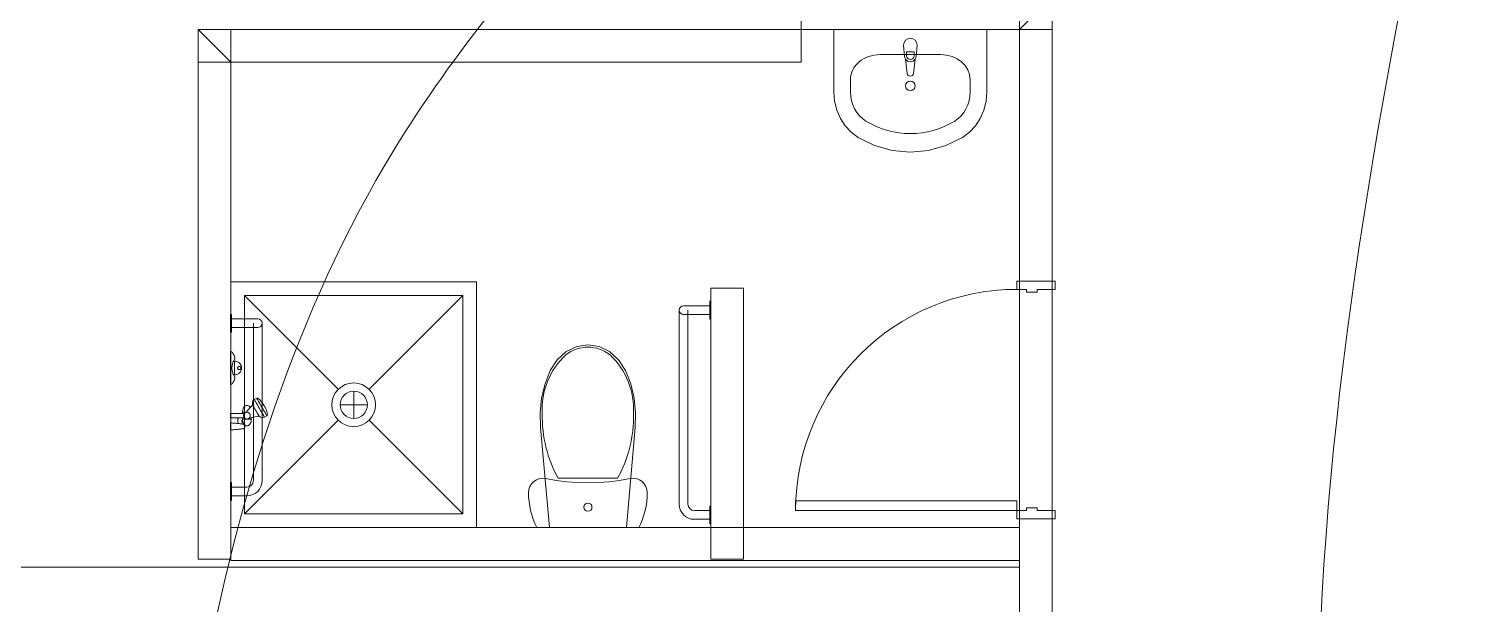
# Model space of a CAD drawing. Header units: millimetres. Extents: x -12392 to 16131, y -4930 to 15514.
# Drawn here: x -1559 to 3695, y 7872 to 9981 of the extents above; entities that cross this region are included whole.
import ezdxf

# ---------------------------------------------------------------- set-up
doc = ezdxf.new("R2010")
doc.units = ezdxf.units.MM
for name, color, linetype, lineweight in [('A-Des_ Fittings General_Pen_No__81', 251, 'Continuous', 18), ('A-Des_ Fittings Plumbing', 250, 'Continuous', 13), ('A-Des_ Fittings Plumbing_Pen_No__81', 251, 'Continuous', 18), ('A-Des_ Walls', 250, 'Continuous', 13), ('A-Des_ Walls_Pen_No__81', 251, 'Continuous', 18), ('ARCHICAD Doors_Pen_No__81', 251, 'Continuous', 18), ('L06 Enlarged Ground Proposed Plan 01_GFEnlarged Proposed Plan 01_dwg', 8, 'Continuous', 13), ('New_A-Des_ Zones_Pen_No__94', 7, 'Continuous', 18), ('Non-Essential Power - MEC', 10, 'Continuous', 13)]:
    doc.layers.add(name, color=color, linetype=linetype, lineweight=lineweight)

# ---------------------------------------------------------------- blocks, each defined once
blk = doc.blocks.new('L06 Enlarged Ground Proposed Plan 01_GFEnlarged Proposed Plan 01_dwg_Shower Tapware _1483_3__1-12186530-NEW GROUND FLOOR LAYOUT - ELECTRICAL PROPOSED PLAN 01')
at = {"layer": 'A-Des_ Fittings Plumbing_Pen_No__81', "color": 254}
for p, q in [((-804.9, 8713.4), (-804.9, 8713)), ((-790.8, 8534.5), (-790.9, 8534.7)), ((-790.7, 8534.5), (-790.7, 8534.6)), ((-779, 8545.4), (-777.8, 8547.4)), ((-778.7, 8544.7), (-778.3, 8546.4)), ((-778.3, 8542.8), (-778.5, 8545.5)), ((-778.1, 8547.1), (-776.5, 8548.7)), ((-776.6, 8548.7), (-776.1, 8549))]:
    blk.add_line(p, q, dxfattribs=at)
at = {"layer": 'A-Des_ Fittings Plumbing_Pen_No__81', "color": 254, "flags": 128}
for points in [[(-811.3, 8717.5), (-811.8, 8719.4), (-813.1, 8724.2), (-814, 8727.6), (-814, 8728.1), (-814.9, 8738), (-814, 8748), (-814, 8748.5), (-813.1, 8751.9), (-811.8, 8756.7), (-811.3, 8758.6), (-809.9, 8761.5), (-809.1, 8763.2), (-807.1, 8767.6), (-807.1, 8767.6), (-806.9, 8768), (-805.6, 8769.9), (-804.6, 8771.3), (-804.6, 8771.3), (-804, 8772.1), (-803.8, 8772.5), (-803.7, 8772.6), (-804.6, 8776.6), (-807.1, 8784), (-809.9, 8790), (-813.1, 8794.4), (-816.4, 8797.1), (-819.9, 8798), (-819.9, 8797.1), (-819.9, 8794.4), (-819.9, 8790), (-819.9, 8784), (-819.9, 8776.6), (-819.9, 8768), (-819.9, 8758.6), (-819.9, 8748.5), (-819.9, 8738), (-819.9, 8727.6), (-819.9, 8717.5), (-819.9, 8708), (-819.9, 8699.5), (-819.9, 8692.1), (-819.9, 8686.1), (-819.9, 8681.7), (-819.9, 8678.9), (-819.9, 8678), (-816.4, 8678.9), (-813.1, 8681.7), (-809.9, 8686.1), (-807.1, 8692.1), (-804.6, 8699.5), (-803.7, 8703.5), (-803.8, 8703.6), (-804, 8704), (-804.6, 8704.7), (-804.6, 8704.8), (-805.6, 8706.2), (-806.9, 8708), (-807.1, 8708.4), (-807.1, 8708.5), (-809.1, 8712.9), (-809.9, 8714.6)], [(-783.3, 8734.2), (-782.7, 8735), (-782.3, 8736), (-782, 8737), (-781.9, 8738), (-782, 8739.1), (-782.3, 8740.1), (-782.7, 8741), (-783.3, 8741.9), (-784.1, 8742.6), (-784.9, 8743.2), (-785.9, 8743.7), (-786.9, 8743.9), (-787.9, 8744), (-789, 8743.9), (-790, 8743.7), (-790.9, 8743.2), (-791.8, 8742.6), (-792.5, 8741.9), (-793.1, 8741), (-793.6, 8740.1), (-793.8, 8739.1), (-793.9, 8738), (-793.8, 8737), (-793.6, 8736), (-793.1, 8735), (-792.5, 8734.2), (-791.8, 8733.4), (-790.9, 8732.8), (-790, 8732.4), (-789, 8732.1), (-787.9, 8732), (-786.9, 8732.1), (-785.9, 8732.4), (-784.9, 8732.8), (-784.1, 8733.4)], [(-796.2, 8512.9), (-799.9, 8512.6), (-803.8, 8512.2), (-807.8, 8511.9), (-812, 8511.5), (-816.2, 8511.1), (-819.9, 8510.8), (-819.9, 8510.9), (-819.9, 8510.9), (-819.9, 8511.4), (-819.9, 8511.5), (-819.9, 8512.1), (-819.9, 8512.4), (-819.9, 8513.2), (-819.9, 8513.7), (-819.9, 8514.6), (-819.9, 8515.4), (-819.9, 8516.3), (-819.9, 8517.3), (-819.9, 8518.2), (-819.9, 8519.4), (-819.9, 8520.4), (-819.9, 8521.6), (-819.9, 8522.6), (-819.9, 8524), (-819.9, 8525), (-819.9, 8526.3), (-819.9, 8527.3), (-819.9, 8528.6), (-819.9, 8529.6), (-819.9, 8530.7), (-819.9, 8531.7), (-819.9, 8532.6), (-819.9, 8533.5), (-819.9, 8534.2), (-819.9, 8535.1), (-819.9, 8535.5), (-819.9, 8536.3), (-819.9, 8536.5), (-819.9, 8537), (-819.9, 8537), (-819.9, 8537), (-819.9, 8537.1), (-816.2, 8536.8), (-812, 8536.4), (-807.8, 8536.1), (-803.8, 8535.7), (-799.9, 8535.4), (-796.2, 8535), (-792.8, 8534.7), (-791, 8534.6), (-787.8, 8534.2), (-784.9, 8534), (-782.3, 8533.7), (-780, 8533.4), (-778, 8533.1), (-776.4, 8532.8), (-775.1, 8532.6), (-773.6, 8532.2), (-772.8, 8531.9), (-771.4, 8531.3), (-771, 8531.1), (-769.8, 8530.3), (-768.8, 8529.3), (-768, 8528.1), (-767.4, 8526.8), (-767, 8525.4), (-766.9, 8524), (-767, 8522.5), (-767.4, 8521.2), (-768, 8519.9), (-768.8, 8518.7), (-769.8, 8517.7), (-771, 8516.8), (-771.4, 8516.6), (-772.8, 8516), (-773.6, 8515.8), (-775.1, 8515.4), (-776.4, 8515.1), (-778, 8514.8), (-780, 8514.6), (-782.3, 8514.3), (-784.9, 8514), (-787.8, 8513.7), (-791, 8513.4)]]:
    blk.add_lwpolyline(points, close=True, dxfattribs=at)
for points in [[(-809.2, 8763), (-804.9, 8763), (-800.6, 8762.7), (-796.4, 8761.5), (-792.4, 8759.7), (-788.8, 8757.2), (-785.8, 8754.1), (-783.3, 8750.5), (-781.4, 8746.6), (-780.3, 8742.4), (-779.9, 8738), (-780.3, 8733.7), (-781.4, 8729.5), (-783.3, 8725.5), (-785.8, 8722), (-788.8, 8718.9), (-792.4, 8716.4), (-796.4, 8714.5), (-800.6, 8713.4), (-804.9, 8713), (-809.2, 8713)], [(-804.9, 8763), (-804.9, 8762.7), (-804.9, 8761.5), (-804.9, 8759.7), (-804.9, 8757.2), (-804.9, 8754.1), (-804.9, 8750.5)], [(-804.9, 8750.5), (-804.9, 8746.6), (-804.9, 8742.4), (-804.9, 8738), (-804.9, 8733.7)], [(-804.9, 8733.7), (-804.9, 8729.5), (-804.9, 8725.5), (-804.9, 8722), (-804.9, 8718.9), (-804.9, 8716.4), (-804.9, 8714.5), (-804.9, 8713.4)], [(-730.1, 8558.8), (-723, 8560.2), (-718.3, 8561), (-715.3, 8561.6), (-715.2, 8561.5), (-710.8, 8558.7), (-706.4, 8556.9), (-702.3, 8556.1), (-698.6, 8556.3), (-695.3, 8557.5), (-686.6, 8562.5), (-685.4, 8563.9), (-684.8, 8566.2), (-684.8, 8569.4), (-685.4, 8573.3), (-686.7, 8578), (-688.5, 8583.1), (-690.8, 8588.6), (-693.6, 8594.3), (-696.7, 8600), (-700.1, 8605.6), (-703.6, 8610.8), (-707.2, 8615.6), (-710.8, 8619.7), (-714.2, 8623.1), (-717.3, 8625.6), (-720, 8627.2), (-722.3, 8627.9), (-724.1, 8627.5), (-732.8, 8622.5), (-735.5, 8620.3), (-737.6, 8617.1), (-738.9, 8613.1), (-739.5, 8608.5), (-739.3, 8603.2), (-739.3, 8603.1), (-741.2, 8600.8), (-744.3, 8597.2), (-747.2, 8593.8), (-749, 8591.7), (-751.8, 8588.6), (-754.2, 8585.7), (-756.5, 8583.1), (-758.5, 8580.7), (-760.4, 8578.5), (-762, 8576.5), (-762.6, 8575.7)], [(-732.8, 8622.5), (-732.5, 8622), (-731.6, 8620.5), (-730.3, 8618.1), (-728.4, 8614.9), (-726.1, 8610.9), (-723.4, 8606.2), (-720.4, 8601.1), (-717.3, 8595.6), (-714, 8590), (-710.8, 8584.4), (-707.6, 8578.9), (-704.6, 8573.8), (-702, 8569.1), (-699.7, 8565.1), (-697.8, 8561.9), (-696.4, 8559.5), (-695.5, 8558), (-695.3, 8557.5)], [(-686.6, 8562.5), (-686.9, 8563), (-687.7, 8564.5), (-689.1, 8566.9), (-691, 8570.1), (-693.3, 8574.1), (-696, 8578.8), (-698.9, 8583.9), (-702.1, 8589.4), (-705.4, 8595), (-708.6, 8600.6), (-711.8, 8606.1), (-714.7, 8611.2), (-717.4, 8615.9), (-719.7, 8619.9), (-721.6, 8623.1), (-723, 8625.5), (-723.8, 8627), (-724.1, 8627.5)], [(-769.5, 8571.5), (-819.9, 8571.5), (-819.9, 8571.4), (-819.9, 8571), (-819.9, 8570.4), (-819.9, 8569.6), (-819.9, 8568.6), (-819.9, 8567.5), (-819.9, 8566.2), (-819.9, 8564.9), (-819.9, 8563.5), (-819.9, 8562.1), (-819.9, 8560.8), (-819.9, 8559.5), (-819.9, 8558.4), (-819.9, 8557.4), (-819.9, 8556.6), (-819.9, 8556), (-819.9, 8555.6), (-819.9, 8555.5), (-769.5, 8555.5)], [(-776.2, 8571.5), (-776.2, 8576), (-775.9, 8580.3), (-775.2, 8584.6), (-774, 8588.5), (-772.4, 8592.1), (-770.4, 8595.2), (-768, 8597.7), (-765.5, 8599.5), (-762.7, 8600.6), (-759.9, 8601), (-757.1, 8600.6), (-754.4, 8599.5), (-751.8, 8597.7), (-749.5, 8595.2), (-748, 8592.9)], [(-776.2, 8576), (-775.9, 8576), (-775.2, 8576), (-774, 8576), (-772.4, 8576), (-770.4, 8576), (-768, 8576), (-765.5, 8576), (-762.7, 8576), (-762.3, 8576)], [(-776.2, 8551), (-775.9, 8551), (-775.2, 8551), (-774, 8551), (-772.4, 8551), (-770.4, 8551), (-768, 8551), (-765.5, 8551), (-762.7, 8551), (-759.9, 8551), (-762.1, 8551.2), (-764.2, 8551.8), (-766.2, 8552.7), (-767.9, 8553.9), (-769.5, 8555.5), (-770.7, 8557.3), (-771.7, 8559.2), (-772.2, 8561.3), (-772.4, 8563.5), (-772.2, 8565.7), (-771.7, 8567.8), (-770.7, 8569.8), (-769.5, 8571.5), (-767.9, 8573.1), (-766.2, 8574.3), (-764.2, 8575.3), (-762.1, 8575.8), (-759.9, 8576), (-757.7, 8575.8), (-755.6, 8575.3), (-753.7, 8574.3), (-751.9, 8573.1), (-750.3, 8571.5), (-749.1, 8569.8), (-748.2, 8567.8), (-747.6, 8565.7), (-747.4, 8563.5), (-747.6, 8561.3)], [(-739.3, 8603.1), (-739.1, 8602.6), (-739.1, 8602.6), (-739, 8602.6), (-738.8, 8602.2), (-738.6, 8601.8), (-738.3, 8601.4), (-738.2, 8601.4), (-738.2, 8601.2), (-738.1, 8601), (-737.7, 8600.2), (-737.1, 8599.3), (-736.7, 8598.5), (-736.5, 8598.1), (-735.6, 8596.7), (-735, 8595.5), (-734.9, 8595.3), (-733.8, 8593.6), (-733.3, 8592.6), (-732.9, 8591.8), (-731.8, 8590), (-731.5, 8589.3), (-730.7, 8588), (-729.6, 8586.2), (-729.4, 8585.9), (-728.4, 8584), (-727.4, 8582.3), (-726.1, 8580.1), (-725.3, 8578.7), (-725.1, 8578.4), (-723.9, 8576.3), (-723.3, 8575.2), (-722.9, 8574.6), (-721.9, 8572.8), (-721.4, 8572), (-720.8, 8571.1), (-720, 8569.6), (-719.7, 8569), (-719, 8568), (-718.4, 8566.9), (-718.2, 8566.5), (-717.5, 8565.3), (-717.1, 8564.7), (-717, 8564.4), (-716.4, 8563.5), (-716.3, 8563.3), (-716.2, 8563.1), (-716.2, 8563.1), (-716.1, 8562.8), (-715.8, 8562.5), (-715.6, 8562.1)], [(-793.6, 8546), (-793.5, 8547.3), (-792.8, 8550.4)], [(-790.7, 8534.5), (-791.1, 8534.9), (-791.7, 8535.7), (-792, 8536.6), (-793.2, 8541.4), (-793.3, 8542.6), (-793.6, 8546)], [(-792.8, 8550.4), (-792.5, 8551.7), (-792, 8552.9), (-790.4, 8555.5)], [(-778.4, 8544.3), (-778, 8542.9), (-777.7, 8542), (-777.4, 8540.9)], [(-775.1, 8536.6), (-776.7, 8539.9), (-777.2, 8540.7), (-777.7, 8541.2)], [(-773.5, 8534.2), (-775.1, 8536.6), (-777.2, 8540.7)], [(-776.2, 8555.5), (-776.2, 8551), (-775.9, 8546.7), (-775.2, 8542.5), (-774, 8538.5), (-772.4, 8534.9), (-770.4, 8531.9), (-768, 8529.4), (-765.5, 8527.5), (-762.7, 8526.4), (-759.9, 8526), (-757.1, 8526.4), (-754.4, 8527.5), (-751.8, 8529.4), (-749.5, 8531.9), (-747.5, 8534.9), (-745.8, 8538.5), (-744.6, 8542.5), (-743.9, 8546.7), (-743.7, 8551), (-743.7, 8556.2)], [(-771.2, 8531.2), (-772.2, 8532.4), (-774, 8534.8)], [(-743.7, 8551), (-743.9, 8551), (-744.6, 8551), (-745.8, 8551), (-747.5, 8551), (-749.5, 8551), (-751.8, 8551), (-754.4, 8551), (-757.1, 8551), (-759.9, 8551), (-757.7, 8551.2), (-755.6, 8551.8), (-753.7, 8552.7), (-751.9, 8553.9), (-750.3, 8555.5), (-749.1, 8557.3), (-748.2, 8559.2), (-747.6, 8561.3)], [(-729.6, 8558.9), (-734.1, 8558), (-737.8, 8557.3), (-741.2, 8556.7), (-744.3, 8556.1), (-747.2, 8555.6), (-749.7, 8555.2), (-750.7, 8555.1)], [(-715.3, 8561.6), (-715.4, 8561.6), (-715.6, 8561.9), (-715.6, 8562.1), (-715.6, 8562.1)]]:
    blk.add_lwpolyline(points, dxfattribs=at)
blk = doc.blocks.new('L06 Enlarged Ground Proposed Plan 01_GFEnlarged Proposed Plan 01_dwg_Wall_39_1-12186696-NEW GROUND FLOOR LAYOUT - ELECTRICAL PROPOSED PLAN 01')
at = {"layer": 'A-Des_ Walls', "color": 10, "flags": 128}
blk.add_lwpolyline([(-1972.1, 7958.3), (-1972.1, 7908.3), (-1972.1, 7808.3), (2069.7, 7808.3), (2069.7, 8008.3), (-1972.1, 8008.3)], close=True, dxfattribs=at)
at = {"layer": 'A-Des_ Walls_Pen_No__81', "color": 254, "flags": 128}
blk.add_lwpolyline([(-900.3, 7808.3), (-1972.1, 7808.3), (-1972.1, 7908.3), (-1972.1, 7958.3), (-1972.1, 8008.3), (2069.7, 8008.3)], dxfattribs=at)
blk = doc.blocks.new('L06 Enlarged Ground Proposed Plan 01_GFEnlarged Proposed Plan 01_dwg_Wall_45_1-12186705-NEW GROUND FLOOR LAYOUT - ELECTRICAL PROPOSED PLAN 01')
at = {"layer": 'A-Des_ Walls', "color": 10, "flags": 128}
for points in [[(2069.7, 10098.3), (1269.7, 10098.3), (1269.7, 9978.3), (2069.7, 9978.3)], [(2069.7, 9978.3), (2189.7, 9978.3), (2189.7, 10098.3), (2069.7, 9978.3), (2189.7, 10098.3), (2069.7, 10098.3)]]:
    blk.add_lwpolyline(points, close=True, dxfattribs=at)
at = {"layer": 'A-Des_ Walls_Pen_No__81', "color": 254, "flags": 128}
blk.add_lwpolyline([(2069.7, 9978.3), (1269.7, 9978.3), (1269.7, 10098.3), (2189.7, 10098.3), (2189.7, 9978.3)], dxfattribs=at)
blk = doc.blocks.new('L06 Enlarged Ground Proposed Plan 01_GFEnlarged Proposed Plan 01_dwg_Wall_87_1-12186761-NEW GROUND FLOOR LAYOUT - ELECTRICAL PROPOSED PLAN 01')
at = {"layer": 'A-Des_ Walls', "color": 10, "flags": 128}
for points in [[(-818.7, 9858.3), (-938.7, 9978.3), (-938.7, 9858.3), (-818.7, 9858.3), (1269.7, 9858.3), (1269.7, 9978.3), (-818.7, 9978.3)], [(-818.7, 9978.3), (-938.7, 9978.3), (-818.7, 9858.3)]]:
    blk.add_lwpolyline(points, close=True, dxfattribs=at)
at = {"layer": 'A-Des_ Walls_Pen_No__81', "color": 254, "flags": 128}
blk.add_lwpolyline([(-818.7, 9858.3), (1269.7, 9858.3), (1269.7, 9978.3), (-938.7, 9978.3), (-938.7, 9858.3)], dxfattribs=at)
blk = doc.blocks.new('L06 Enlarged Ground Proposed Plan 01_GFEnlarged Proposed Plan 01_dwg_Wall_88_1-12186762-NEW GROUND FLOOR LAYOUT - ELECTRICAL PROPOSED PLAN 01')
at = {"layer": 'A-Des_ Walls', "color": 10, "flags": 128}
blk.add_lwpolyline([(-938.7, 9858.3), (-938.7, 8037.6), (-818.7, 8037.6), (-818.7, 9858.3)], close=True, dxfattribs=at)
at = {"layer": 'A-Des_ Walls_Pen_No__81', "color": 254, "flags": 128}
blk.add_lwpolyline([(-938.7, 9858.3), (-938.7, 8037.6), (-818.7, 8037.6), (-818.7, 9858.3)], dxfattribs=at)
blk = doc.blocks.new('L06 Enlarged Ground Proposed Plan 01_GFEnlarged Proposed Plan 01_dwg_Wall_89_1-12186763-NEW GROUND FLOOR LAYOUT - ELECTRICAL PROPOSED PLAN 01')
at = {"layer": 'A-Des_ Walls', "color": 10, "flags": 128}
blk.add_lwpolyline([(938.9, 9030.3), (938.9, 8037.6), (1058.9, 8037.6), (1058.9, 9030.3)], close=True, dxfattribs=at)
at = {"layer": 'A-Des_ Walls_Pen_No__81', "color": 254, "flags": 128}
blk.add_lwpolyline([(938.9, 9030.3), (938.9, 8037.6), (1058.9, 8037.6), (1058.9, 9030.3)], close=True, dxfattribs=at)
blk = doc.blocks.new('L06 Enlarged Ground Proposed Plan 01_GFEnlarged Proposed Plan 01_dwg_Wall_90_1-12186764-NEW GROUND FLOOR LAYOUT - ELECTRICAL PROPOSED PLAN 01')
at = {"layer": 'A-Des_ Walls', "color": 10, "flags": 128}
blk.add_lwpolyline([(2069.7, 8153.3), (-818.7, 8153.3), (-818.7, 8033.3), (2069.7, 8033.3)], close=True, dxfattribs=at)
at = {"layer": 'A-Des_ Walls_Pen_No__81', "color": 254, "flags": 128}
blk.add_lwpolyline([(2069.7, 8153.3), (-818.7, 8153.3), (-818.7, 8033.3), (2069.7, 8033.3)], dxfattribs=at)
blk = doc.blocks.new('L06 Enlarged Ground Proposed Plan 01_GFEnlarged Proposed Plan 01_dwg_CI Tools Door_43__1-12186854-NEW GROUND FLOOR LAYOUT - ELECTRICAL PROPOSED PLAN 01')
at = {"layer": 'ARCHICAD Doors_Pen_No__81', "color": 254, "flags": 128}
for points in [[(2094.7, 9016), (2134.7, 9016), (2134.7, 9026), (2199.7, 9026), (2199.7, 9056), (2059.7, 9056), (2059.7, 9026), (2094.7, 9026), (2094.7, 9016), (2134.7, 9016), (2134.7, 9026), (2199.7, 9026), (2199.7, 9056), (2059.7, 9056), (2059.7, 9026), (2094.7, 9026)], [(1249.7, 8251), (2059.7, 8251), (2059.7, 8216), (1249.7, 8216), (1249.7, 8251), (2059.7, 8251), (2059.7, 8216), (1249.7, 8216)], [(2094.7, 8226), (2134.7, 8226), (2134.7, 8216), (2199.7, 8216), (2199.7, 8186), (2059.7, 8186), (2059.7, 8216), (2094.7, 8216), (2094.7, 8226), (2134.7, 8226), (2134.7, 8216), (2199.7, 8216), (2199.7, 8186), (2059.7, 8186), (2059.7, 8216), (2094.7, 8216)]]:
    blk.add_lwpolyline(points, close=True, dxfattribs=at)
at = {"layer": 'ARCHICAD Doors_Pen_No__81', "color": 254}
blk.add_arc((2059.7, 8216), 810, 90, 180, dxfattribs=at)
blk = doc.blocks.new('L06 Enlarged Ground Proposed Plan 01_GFEnlarged Proposed Plan 01_dwg_Wall_160_1-12186855-NEW GROUND FLOOR LAYOUT - ELECTRICAL PROPOSED PLAN 01')
at = {"layer": 'A-Des_ Walls', "color": 10, "flags": 128}
for points in [[(2189.7, 9978.3), (2069.7, 9978.3), (2069.7, 9056), (2189.7, 9056)], [(2189.7, 8186), (2069.7, 8186), (2069.7, 7808.3), (2189.7, 7808.3)]]:
    blk.add_lwpolyline(points, close=True, dxfattribs=at)
at = {"layer": 'A-Des_ Walls_Pen_No__81', "color": 254}
blk.add_line((2069.7, 8033.3), (2069.7, 8008.3), dxfattribs=at)
at = {"layer": 'A-Des_ Walls_Pen_No__81', "color": 254, "flags": 128}
for points in [[(2189.7, 9978.3), (2189.7, 9056), (2069.7, 9056), (2069.7, 9978.3)], [(2189.7, 7808.3), (2189.7, 8186), (2069.7, 8186), (2069.7, 8153.3)]]:
    blk.add_lwpolyline(points, dxfattribs=at)
blk.add_blockref('L06 Enlarged Ground Proposed Plan 01_GFEnlarged Proposed Plan 01_dwg_CI Tools Door_43__1-12186854-NEW GROUND FLOOR LAYOUT - ELECTRICAL PROPOSED PLAN 01', (0, 0))
blk = doc.blocks.new('L06 Enlarged Ground Proposed Plan 01_GFEnlarged Proposed Plan 01_dwg_Basin 24_73__1-12186927-NEW GROUND FLOOR LAYOUT - ELECTRICAL PROPOSED PLAN 01')
at = {"layer": 'A-Des_ Fittings Plumbing', "color": 10, "flags": 128}
blk.add_lwpolyline([(1389.7, 9978.3), (1389.7, 9749.2), (1392.4, 9715.5), (1400.4, 9682.9), (1413.5, 9652.3), (1431.2, 9624.9), (1453, 9601.5), (1478.2, 9582.7), (1539, 9552.8), (1603.5, 9534.5), (1669.7, 9528.3), (1735.9, 9534.5), (1800.3, 9552.8), (1861.2, 9582.7), (1886.4, 9601.5), (1908.2, 9624.9), (1925.9, 9652.3), (1939, 9682.9), (1947, 9715.5), (1949.7, 9749.2), (1949.7, 9978.3)], close=True, dxfattribs=at)
at = {"layer": 'A-Des_ Fittings Plumbing_Pen_No__81', "color": 254}
for p, q in [((1780.6, 9886), (1558.8, 9886)), ((1644.7, 9921), (1648.7, 9879)), ((1690.7, 9879), (1694.7, 9921)), ((1652, 9869.5), (1658.6, 9816.6)), ((1680.8, 9816.6), (1687.4, 9869.5)), ((1450.6, 9795), (1450.6, 9749.2)), ((1888.8, 9795), (1888.8, 9749.2))]:
    blk.add_line(p, q, dxfattribs=at)
at = {"layer": 'A-Des_ Fittings Plumbing_Pen_No__81', "color": 254, "flags": 128}
blk.add_lwpolyline([(1389.7, 9978.3), (1389.7, 9749.2), (1392.4, 9715.5), (1400.4, 9682.9), (1413.5, 9652.3), (1431.2, 9624.9), (1453, 9601.5), (1478.2, 9582.7), (1539, 9552.8), (1603.5, 9534.5), (1669.7, 9528.3), (1735.9, 9534.5), (1800.3, 9552.8), (1861.2, 9582.7), (1886.4, 9601.5), (1908.2, 9624.9), (1925.9, 9652.3), (1939, 9682.9), (1947, 9715.5), (1949.7, 9749.2), (1949.7, 9978.3)], close=True, dxfattribs=at)
blk.add_lwpolyline([(1656.1, 9881.2), (1656.1, 9896.1), (1683.3, 9896.1), (1683.3, 9881.2)], dxfattribs=at)
at = {"layer": 'A-Des_ Fittings Plumbing_Pen_No__81', "color": 254}
blk.add_circle((1669.7, 9771.2), 17.5, dxfattribs=at)
for centre, radius, start, end in [((1669.7, 9921), 25, 0, 180), ((1669.7, 9880.9), 21.1, 185.1696, 212.771), ((1669.7, 9881.2), 13.6, 180, 0), ((1669.7, 9880.9), 21.1, 327.229, 354.8304), ((1669.7, 9880.9), 21.1, 212.771, 327.229), ((1669.7, 9818), 11.2, 187.1389, 352.8611)]:
    blk.add_arc(centre, radius, start, end, dxfattribs=at)
for centre, major_axis, ratio, start_param, end_param in [((1558.9, 9795), (108.3, 0), 0.83962, 1.570796, 3.141593), ((1780.5, 9795), (108.3, 0), 0.83962, 0, 1.570796), ((1558.8, 9749.2), (0, 121.2), 0.892754, 1.570796, 2.644618), ((1780.6, 9749.2), (0, 121.2), 0.892754, 3.638567, 4.712389), ((1669.7, 9978.3), (0, 381.8), 0.892754, 2.644618, 3.638567)]:
    blk.add_ellipse(centre, major_axis=major_axis, ratio=ratio, start_param=start_param, end_param=end_param, dxfattribs=at)
blk = doc.blocks.new('L06 Enlarged Ground Proposed Plan 01_GFEnlarged Proposed Plan 01_dwg_Grab Rail Bend Up _1030_74__1-12186928-NEW GROUND FLOOR LAYOUT - ELECTRICAL PROPOSED PLAN 01')
at = {"layer": 'A-Des_ Fittings General_Pen_No__81', "color": 254}
for p, q in [((822.9, 8239.8), (822.9, 8949.8)), ((854.9, 8949.8), (854.9, 8239.8))]:
    blk.add_line(p, q, dxfattribs=at)
at = {"layer": 'A-Des_ Fittings General_Pen_No__81', "color": 254, "flags": 128}
for points in [[(838.9, 8965.8), (935.9, 8965.8), (935.9, 8933.8), (838.9, 8933.8)], [(878.9, 8215.8), (935.9, 8215.8), (935.9, 8183.8), (878.9, 8183.8)]]:
    blk.add_lwpolyline(points, dxfattribs=at)
for points in [[(935.9, 8982.3), (935.9, 8917.3), (938.9, 8917.3), (938.9, 8982.3), (935.9, 8982.3), (935.9, 8917.3), (938.9, 8917.3), (938.9, 8982.3)], [(935.9, 8232.3), (935.9, 8167.3), (938.9, 8167.3), (938.9, 8232.3)]]:
    blk.add_lwpolyline(points, close=True, dxfattribs=at)
at = {"layer": 'A-Des_ Fittings General_Pen_No__81', "color": 254}
for centre, radius, start in [((838.9, 8949.8), 16, 90), ((878.9, 8239.8), 56, 180), ((878.9, 8239.8), 24, 180)]:
    blk.add_arc(centre, radius, start, 270, dxfattribs=at)
blk = doc.blocks.new('L06 Enlarged Ground Proposed Plan 01_GFEnlarged Proposed Plan 01_dwg_Shower Tray 24_75__1-12186929-NEW GROUND FLOOR LAYOUT - ELECTRICAL PROPOSED PLAN 01')
at = {"layer": 'A-Des_ Fittings Plumbing', "color": 10, "flags": 128}
blk.add_lwpolyline([(81.3, 9053.3), (-818.7, 9053.3), (-818.7, 8153.3), (81.3, 8153.3)], close=True, dxfattribs=at)
at = {"layer": 'A-Des_ Fittings Plumbing_Pen_No__81', "color": 254}
for p, q in [((31.3, 9003.3), (-312.1, 8659.9)), ((-368.7, 8653.3), (-368.7, 8553.3)), ((-318.7, 8603.3), (-418.7, 8603.3)), ((-768.7, 8203.3), (-425.3, 8546.7)), ((31.3, 8203.3), (-312.1, 8546.7))]:
    blk.add_line(p, q, dxfattribs=at)
at = {"layer": 'A-Des_ Fittings Plumbing_Pen_No__81', "color": 254, "flags": 128}
blk.add_lwpolyline([(81.3, 9053.3), (81.3, 8153.3), (-818.7, 8153.3), (-818.7, 9053.3)], close=True, dxfattribs=at)
blk.add_lwpolyline([(-768.7, 9003.3), (31.3, 9003.3), (31.3, 8203.3), (-768.7, 8203.3), (-768.7, 9003.3), (-425.3, 8659.9)], dxfattribs=at)
at = {"layer": 'A-Des_ Fittings Plumbing_Pen_No__81', "color": 254}
for radius in [80, 50]:
    blk.add_circle((-368.7, 8603.3), radius, dxfattribs=at)
blk = doc.blocks.new('L06 Enlarged Ground Proposed Plan 01_GFEnlarged Proposed Plan 01_dwg_Grab Rail Bend Up _1030_76__1-12186930-NEW GROUND FLOOR LAYOUT - ELECTRICAL PROPOSED PLAN 01')
at = {"layer": 'A-Des_ Fittings General_Pen_No__81', "color": 254}
for p, q in [((-735.9, 8901.8), (-735.9, 8325.8)), ((-703.9, 8325.8), (-703.9, 8901.8))]:
    blk.add_line(p, q, dxfattribs=at)
at = {"layer": 'A-Des_ Fittings General_Pen_No__81', "color": 254, "flags": 128}
for points in [[(-816.9, 8934.3), (-816.9, 8869.3), (-819.9, 8869.3), (-819.9, 8934.3), (-816.9, 8934.3), (-816.9, 8869.3), (-819.9, 8869.3), (-819.9, 8934.3)], [(-816.9, 8318.3), (-816.9, 8253.3), (-819.9, 8253.3), (-819.9, 8318.3)]]:
    blk.add_lwpolyline(points, close=True, dxfattribs=at)
for points in [[(-719.9, 8917.8), (-816.9, 8917.8), (-816.9, 8885.8), (-719.9, 8885.8)], [(-759.9, 8301.8), (-816.9, 8301.8), (-816.9, 8269.8), (-759.9, 8269.8)]]:
    blk.add_lwpolyline(points, dxfattribs=at)
at = {"layer": 'A-Des_ Fittings General_Pen_No__81', "color": 254}
for centre, radius, end in [((-719.9, 8901.8), 16, 90), ((-759.9, 8325.8), 24, 0), ((-759.9, 8325.8), 56, 0)]:
    blk.add_arc(centre, radius, 270, end, dxfattribs=at)
blk = doc.blocks.new('L06 Enlarged Ground Proposed Plan 01_GFEnlarged Proposed Plan 01_dwg_WC 24_140__1-12187120-NEW GROUND FLOOR LAYOUT - ELECTRICAL PROPOSED PLAN 01')
at = {"layer": 'A-Des_ Fittings Plumbing', "color": 10, "flags": 128}
for points in [[(658.3, 8628), (645.9, 8680.1), (626.9, 8729.2), (601.3, 8768.2), (568.2, 8798), (529.9, 8816.8), (488.9, 8823.3), (447.8, 8816.8), (409.5, 8798), (376.5, 8768.2), (350.9, 8729.2), (331.9, 8680.1), (319.5, 8628), (314, 8574.2), (315.5, 8520.1), (347.9, 8153.3), (629.9, 8153.3), (662.2, 8520.1), (663.8, 8574.2)], [(675.6, 8153.3), (682.7, 8168.4), (688.9, 8183.9), (694.2, 8199.7), (698.6, 8215.7), (702, 8232.1), (704.4, 8248.5), (705.9, 8265.1), (706.4, 8281.8), (705.1, 8293.3), (701.3, 8304.3), (695.2, 8314.2), (687.1, 8322.5), (677.3, 8328.8), (666.4, 8332.8), (654.9, 8334.3), (643.4, 8333.3), (605.1, 8326.5), (566.5, 8321.6), (527.7, 8318.7), (488.9, 8317.7), (450, 8318.7), (411.2, 8321.6), (372.7, 8326.5), (334.4, 8333.3), (322.8, 8334.3), (311.3, 8332.8), (300.4, 8328.8), (290.7, 8322.5), (282.5, 8314.2), (276.4, 8304.3), (272.7, 8293.3), (271.4, 8281.8), (271.9, 8265.1), (273.3, 8248.5), (275.8, 8232.1), (279.2, 8215.7), (283.5, 8199.7), (288.8, 8183.9), (295, 8168.4), (302.1, 8153.3)]]:
    blk.add_lwpolyline(points, close=True, dxfattribs=at)
at = {"layer": 'A-Des_ Fittings Plumbing_Pen_No__81', "color": 254, "flags": 128}
for points in [[(658.3, 8628), (645.9, 8680.1), (626.9, 8729.2), (601.3, 8768.2), (568.2, 8798), (529.9, 8816.8), (488.9, 8823.3), (447.8, 8816.8), (409.5, 8798), (376.5, 8768.2), (350.9, 8729.2), (331.9, 8680.1), (319.5, 8628), (314, 8574.2), (315.5, 8520.1), (347.9, 8153.3), (629.9, 8153.3), (662.2, 8520.1), (663.8, 8574.2)], [(675.6, 8153.3), (682.7, 8168.4), (688.9, 8183.9), (694.2, 8199.7), (698.6, 8215.7), (702, 8232.1), (704.4, 8248.5), (705.9, 8265.1), (706.4, 8281.8), (705.1, 8293.3), (701.3, 8304.3), (695.2, 8314.2), (687.1, 8322.5), (677.3, 8328.8), (666.4, 8332.8), (654.9, 8334.3), (643.4, 8333.3), (605.1, 8326.5), (566.5, 8321.6), (527.7, 8318.7), (488.9, 8317.7), (450, 8318.7), (411.2, 8321.6), (372.7, 8326.5), (334.4, 8333.3), (322.8, 8334.3), (311.3, 8332.8), (300.4, 8328.8), (290.7, 8322.5), (282.5, 8314.2), (276.4, 8304.3), (272.7, 8293.3), (271.4, 8281.8), (271.9, 8265.1), (273.3, 8248.5), (275.8, 8232.1), (279.2, 8215.7), (283.5, 8199.7), (288.8, 8183.9), (295, 8168.4), (302.1, 8153.3)]]:
    blk.add_lwpolyline(points, close=True, dxfattribs=at)
blk.add_lwpolyline([(379.9, 8334.5), (488.9, 8334.5), (597.8, 8334.5)], dxfattribs=at)
at = {"layer": 'A-Des_ Fittings Plumbing_Pen_No__81', "color": 254}
for centre, major_axis, start_param, end_param in [((578.3, 8584.9), (0, 269.1), 0.725935, 1.626524), ((489.7, 8669.2), (0, 145.1), 0.005861, 0.632505), ((488.1, 8669.2), (0, 145.1), 5.650681, 6.277325), ((399.4, 8584.9), (0, 269.1), 4.656658, 5.557246), ((747, 8559.4), (0, 445.5), 1.547178, 2.100199), ((230.8, 8559.4), (0, 445.5), 4.182984, 4.736005)]:
    blk.add_ellipse(centre, major_axis=major_axis, ratio=0.954628, start_param=start_param, end_param=end_param, dxfattribs=at)
blk.add_ellipse((488.9, 8228.3), major_axis=(15, 0), ratio=0.999724, dxfattribs=at)
blk = doc.blocks.new('L06 Enlarged Ground Proposed Plan 01_GFEnlarged Proposed Plan 01_dwg-12095837-NEW GROUND FLOOR LAYOUT - ELECTRICAL PROPOSED PLAN 01')
at = {"layer": 'New_A-Des_ Zones_Pen_No__94', "color": 253}
blk.add_line((2189.7, 10098.3), (2189.7, 6423.3), dxfattribs=at)
at = {"layer": 'New_A-Des_ Zones_Pen_No__94', "color": 253, "flags": 128}
blk.add_lwpolyline([(938.9, 8153.3), (938.9, 9030.3), (1058.9, 9030.3), (1058.9, 8153.3), (2069.7, 8153.3), (2069.7, 9978.3), (1269.7, 9978.3), (1269.7, 9858.3), (-818.7, 9858.3), (-818.7, 8153.3)], close=True, dxfattribs=at)
for name in ['L06 Enlarged Ground Proposed Plan 01_GFEnlarged Proposed Plan 01_dwg_Wall_45_1-12186705-NEW GROUND FLOOR LAYOUT - ELECTRICAL PROPOSED PLAN 01', 'L06 Enlarged Ground Proposed Plan 01_GFEnlarged Proposed Plan 01_dwg_Wall_87_1-12186761-NEW GROUND FLOOR LAYOUT - ELECTRICAL PROPOSED PLAN 01', 'L06 Enlarged Ground Proposed Plan 01_GFEnlarged Proposed Plan 01_dwg_Wall_160_1-12186855-NEW GROUND FLOOR LAYOUT - ELECTRICAL PROPOSED PLAN 01', 'L06 Enlarged Ground Proposed Plan 01_GFEnlarged Proposed Plan 01_dwg_Basin 24_73__1-12186927-NEW GROUND FLOOR LAYOUT - ELECTRICAL PROPOSED PLAN 01', 'L06 Enlarged Ground Proposed Plan 01_GFEnlarged Proposed Plan 01_dwg_Wall_88_1-12186762-NEW GROUND FLOOR LAYOUT - ELECTRICAL PROPOSED PLAN 01', 'L06 Enlarged Ground Proposed Plan 01_GFEnlarged Proposed Plan 01_dwg_Shower Tray 24_75__1-12186929-NEW GROUND FLOOR LAYOUT - ELECTRICAL PROPOSED PLAN 01', 'L06 Enlarged Ground Proposed Plan 01_GFEnlarged Proposed Plan 01_dwg_Wall_89_1-12186763-NEW GROUND FLOOR LAYOUT - ELECTRICAL PROPOSED PLAN 01', 'L06 Enlarged Ground Proposed Plan 01_GFEnlarged Proposed Plan 01_dwg_Grab Rail Bend Up _1030_76__1-12186930-NEW GROUND FLOOR LAYOUT - ELECTRICAL PROPOSED PLAN 01', 'L06 Enlarged Ground Proposed Plan 01_GFEnlarged Proposed Plan 01_dwg_Grab Rail Bend Up _1030_74__1-12186928-NEW GROUND FLOOR LAYOUT - ELECTRICAL PROPOSED PLAN 01', 'L06 Enlarged Ground Proposed Plan 01_GFEnlarged Proposed Plan 01_dwg_Shower Tapware _1483_3__1-12186530-NEW GROUND FLOOR LAYOUT - ELECTRICAL PROPOSED PLAN 01', 'L06 Enlarged Ground Proposed Plan 01_GFEnlarged Proposed Plan 01_dwg_WC 24_140__1-12187120-NEW GROUND FLOOR LAYOUT - ELECTRICAL PROPOSED PLAN 01', 'L06 Enlarged Ground Proposed Plan 01_GFEnlarged Proposed Plan 01_dwg_Wall_90_1-12186764-NEW GROUND FLOOR LAYOUT - ELECTRICAL PROPOSED PLAN 01', 'L06 Enlarged Ground Proposed Plan 01_GFEnlarged Proposed Plan 01_dwg_Wall_39_1-12186696-NEW GROUND FLOOR LAYOUT - ELECTRICAL PROPOSED PLAN 01']:
    blk.add_blockref(name, (0, 0))

msp = doc.modelspace()

# ---------------------------------------------------------------- linework, layer by layer
at = {"layer": 'Non-Essential Power - MEC'}
for points in [[(5459, 1629), (3439.7, 5268.7), (3889.6, 12022.4)], [(-1175.1, 5363.6), (-221.5, 9536.3), (1532.4, 11453.2)]]:
    msp.add_spline(points, degree=3, dxfattribs=at)

# ---------------------------------------------------------------- block references
at = {"layer": 'L06 Enlarged Ground Proposed Plan 01_GFEnlarged Proposed Plan 01_dwg', "color": 253, "lineweight": 18}
msp.add_blockref('L06 Enlarged Ground Proposed Plan 01_GFEnlarged Proposed Plan 01_dwg-12095837-NEW GROUND FLOOR LAYOUT - ELECTRICAL PROPOSED PLAN 01', (0, 0), dxfattribs=at)

doc.saveas('drawing.dxf')
